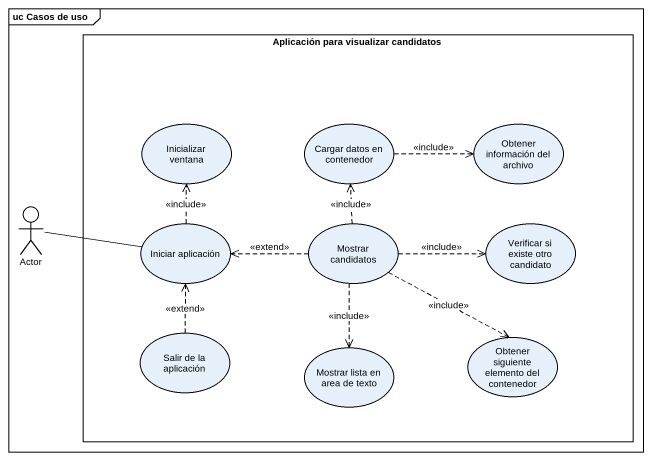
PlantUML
@startuml
mainframe uc Casos de uso
rectangle "Aplicación para visualizar candidatos" as Aplicación_para_visualizar {
  usecase "Inicializar ventana" as Inicializar_ventana
  usecase "Cargar datos en contenedor" as Cargar_datos_en_contenedor
  usecase "Obtener información del archivo" as Obtener_información_del
  usecase "Iniciar aplicación" as Iniciar_aplicación
  usecase "Mostrar candidatos" as Mostrar_candidatos
  usecase "Verificar si existe otro candidato" as Verificar_si_existe_otro
  usecase "Salir de la aplicación" as Salir_de_la_aplicación
  usecase "Mostrar lista en area de texto" as Mostrar_lista_en_area_de
  usecase "Obtener siguiente elemento del contenedor" as Obtener_siguiente_elemento
}
actor "Actor" as Actor_
Cargar_datos_en_contenedor .right.> Obtener_información_del : <<include>>
Actor_ -right- Iniciar_aplicación
Iniciar_aplicación .up.> Inicializar_ventana : <<include>>
Mostrar_candidatos .up.> Cargar_datos_en_contenedor : <<include>>
Mostrar_candidatos .left.> Iniciar_aplicación : <<extend>>
Mostrar_candidatos .right.> Verificar_si_existe_otro : <<include>>
Mostrar_candidatos ..> Mostrar_lista_en_area_de : <<include>>
Mostrar_candidatos ..> Obtener_siguiente_elemento : <<include>>
Salir_de_la_aplicación .up.> Iniciar_aplicación : <<extend>>
@enduml
